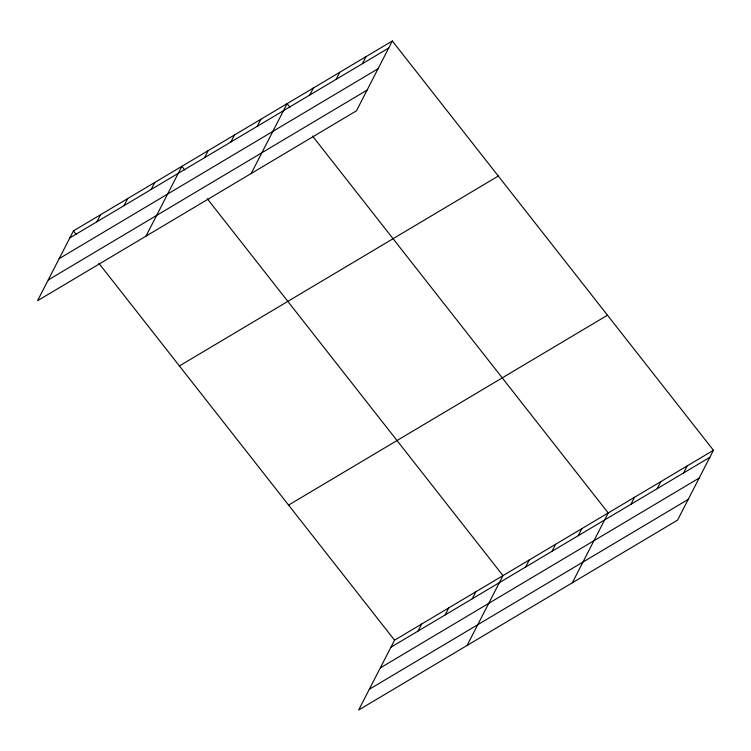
<?xml version="1.0" encoding="UTF-8"?>
<svg xmlns="http://www.w3.org/2000/svg" width="751" height="751" viewBox="0 0 751 751"><rect width="100%" height="100%" fill="white"/><g stroke="black" fill="none" stroke-linecap="round" stroke-linejoin="round"><path stroke-width="1.13" d="M392.332 40.986L73.448 230.876L37.55 300.719L356.443 110.829L392.332 40.986L713.45 450.281L677.552 520.124L358.668 710.014L394.557 640.171L713.45 450.281M96.935 221.77L100.55 214.73M124.037 205.633L127.651 198.593M151.148 189.487L154.762 182.455M145.976 236.152L181.864 166.309L184.69 169.914M204.554 157.682L208.177 150.651M230.867 142.014L234.481 134.983M257.171 126.356L260.794 119.315M251.21 173.49L287.098 103.647L289.924 107.252M309.787 95.02L313.411 87.98M336.101 79.353L339.715 72.321M362.404 63.685L366.028 56.654M418.044 631.065L421.668 624.034M445.155 614.928L448.769 607.888M472.257 598.791L475.881 591.75M467.084 645.456L502.982 575.613L207.295 198.724M525.672 566.986L529.295 559.946M551.985 551.318L555.599 544.278M578.289 535.651L581.912 528.61M572.318 582.785L608.216 512.952L312.529 136.062M630.906 504.315L634.529 497.284M657.219 488.657L660.833 481.616M683.523 472.989L687.146 465.949M69.824 237.907L388.718 48.026M59.179 258.635L378.063 68.745M48.205 279.992L367.089 90.101M179.414 365.944L498.298 176.053M288.591 505.104L607.484 315.213M390.942 647.212L709.836 457.321M380.288 667.93L699.181 478.049M369.314 689.287L688.207 499.396M73.448 230.876L76.273 234.472M98.879 263.291L394.557 640.171"/></g></svg>
